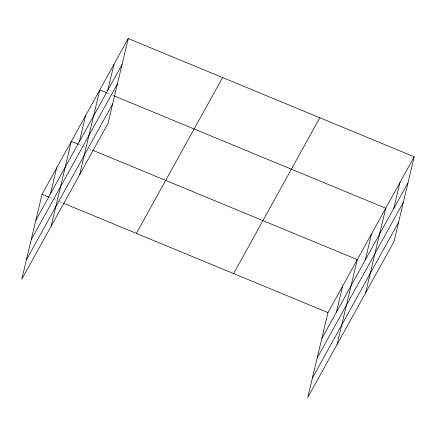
<?xml version="1.0" encoding="UTF-8"?>
<svg xmlns="http://www.w3.org/2000/svg" width="436" height="436" viewBox="0 0 436 436"><rect width="100%" height="100%" fill="white"/><g stroke="black" fill="none" stroke-linecap="round" stroke-linejoin="round"><path stroke-width="0.33" stroke-dasharray="2.18 1.64" d="M107.327 93.086L111.73 94.906M112.363 95.168L113.622 95.691M78.878 144.507L83.281 146.333M83.908 146.589L85.167 147.112M88.944 148.671L92.089 149.973M49.562 197.486L53.966 199.312M54.598 199.568L55.857 200.091M59.628 201.65L62.773 202.953"/><path stroke-width="0.65" d="M128.233 38.548L42.014 194.369L21.8 279.214L108.019 123.393L128.233 38.548L414.2 156.786L393.986 241.631L307.767 397.452L327.981 312.607L414.2 156.786M50.489 193.835L56.669 167.876M51.116 226.235L71.33 141.389L78.246 144.251M79.368 141.635L85.554 115.676M79.565 174.814L99.779 89.969L106.7 92.83M107.823 90.214L114.003 64.256M336.456 312.072L342.642 286.12M337.083 344.473L357.297 259.627L92.715 150.229M365.341 259.872L371.521 233.919M365.537 293.052L385.746 208.206L114.248 95.947M393.79 208.452L399.976 182.493M35.828 220.327L122.047 64.506M31.201 239.756L117.415 83.935M26.427 259.78L112.646 103.959M136.381 233.385L222.6 77.564M233.614 273.59L319.828 117.764M321.801 338.565L408.014 182.744M317.168 358L403.387 202.179M312.399 378.023L398.618 222.202M42.014 194.369L48.936 197.23M63.405 203.209L327.981 312.607"/></g></svg>
